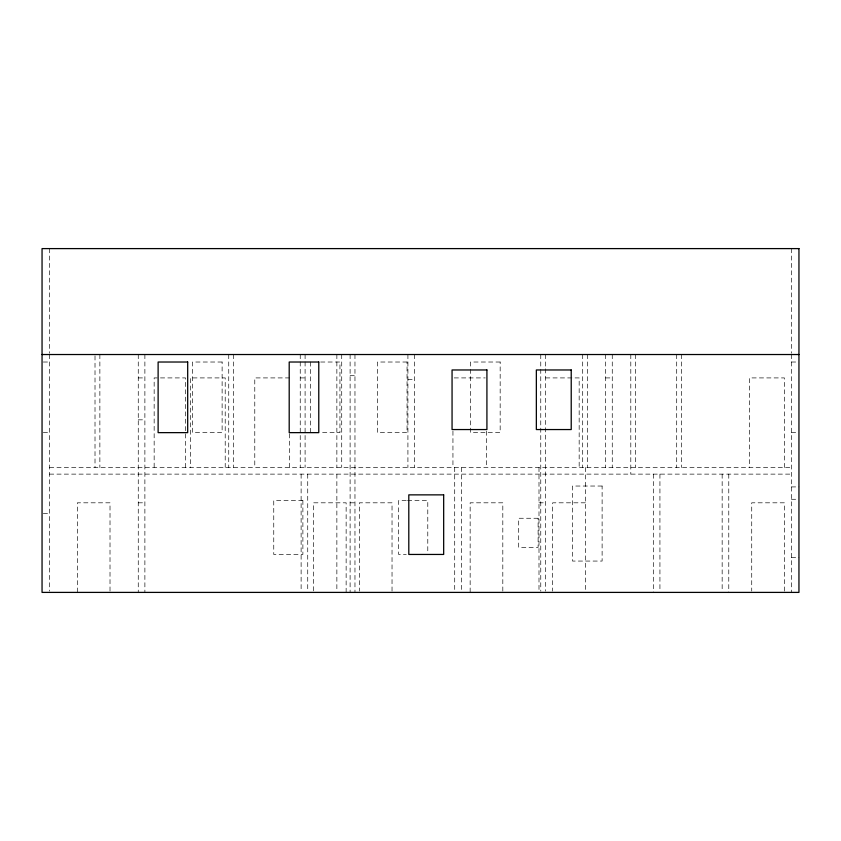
<?xml version="1.0" encoding="UTF-8"?>
<svg xmlns="http://www.w3.org/2000/svg" width="841" height="841" viewBox="0 0 841 841"><rect width="100%" height="100%" fill="white"/><g stroke="black" fill="none" stroke-linecap="round" stroke-linejoin="round"><path stroke-width="0.63" stroke-dasharray="4.21 3.15" d="M43.301 362.019L49.556 362.019M320.673 362.019L339.953 362.019L339.953 432.642L320.673 432.642M791.444 362.019L797.699 362.019M350.108 375.706L354.965 375.706M138.26 377.914L144.883 377.914M289.64 377.914L254.781 377.914L254.781 467.501M300.237 377.914L305.094 377.914M454.224 377.914L485.194 377.914M545.62 377.914L579.165 377.914L579.165 467.501M605.646 377.914L612.259 377.914M407.917 379.68L414.539 379.68M138.26 419.838L144.883 419.838M43.301 432.642L49.556 432.642M791.444 432.642L797.699 432.642M49.556 467.501L791.444 467.501M49.556 474.124L791.444 474.124M791.444 486.918L798.95 486.918M791.444 499.281L797.699 499.281M406.256 500.605L398.655 500.605L398.655 554.45L406.256 554.45M407.517 500.605L427.785 500.605L427.785 553.136M138.26 502.813L144.883 502.813M350.108 502.813L354.965 502.813M538.997 502.813L545.62 502.813M585.336 502.813L552.684 502.813L552.684 591.107M43.301 513.399L49.556 513.399M791.444 557.541L798.95 557.541M791.444 248.6L791.444 353.209M791.444 354.524L791.444 592.4M784.39 467.501L784.39 377.914L749.52 377.914L749.52 467.501M784.39 591.107L784.39 502.813L751.728 502.813L751.728 591.107M728.779 474.124L728.779 592.4M722.156 474.124L722.156 591.107M681.557 354.524L681.557 467.501M676.7 354.524L676.7 467.501M659.933 474.124L659.933 591.107M653.31 474.124L653.31 592.4M635.649 354.524L635.649 467.501M630.803 354.524L630.803 474.124M612.259 354.524L612.259 467.501M605.646 354.524L605.646 467.501M587.544 354.524L587.544 467.501M585.336 467.501L585.336 592.4M582.697 354.524L582.697 467.501M545.62 354.524L545.62 367.654M545.62 368.81L545.62 591.107M540.763 354.524L540.763 591.107M538.997 467.501L538.997 592.4M502.813 591.107L502.813 502.813L470.151 502.813L470.151 592.4M486.476 431.149L486.476 467.501M461.32 467.501L461.32 591.107M454.708 467.501L454.708 591.107M452.942 431.149L452.942 467.501M414.539 354.524L414.539 467.501M407.917 354.524L407.917 467.501M392.032 591.107L392.032 502.813L359.37 502.813L359.37 591.107M354.965 354.524L354.965 592.4M350.108 354.524L350.108 592.4M346.135 592.4L346.135 502.813L313.472 502.813L313.472 592.4M341.719 354.524L341.719 467.501M336.863 354.524L336.863 467.501M336.863 474.124L336.863 591.107M310.382 362.019L310.382 432.642M307.732 474.124L307.732 591.107M305.094 354.524L305.094 467.501M301.12 474.124L301.12 591.107M300.237 354.524L300.237 467.501M289.64 433.746L289.64 467.501M233.588 354.524L233.588 467.501M228.741 354.524L228.741 467.501M225.209 467.501L225.209 377.914L190.339 377.914L190.339 467.501M185.483 467.501L185.483 377.914L154.155 377.914L154.155 467.501M144.883 354.524L144.883 592.4M138.26 354.524L138.26 592.4M110.013 591.107L110.013 502.813L77.361 502.813L77.361 592.4M99.869 354.524L99.869 467.501M95.012 355.838L95.012 467.501M49.556 248.6L49.556 353.209M49.556 354.524L49.556 591.107M222.119 362.019L192.547 362.019L192.547 432.642L222.119 432.642L222.119 362.019M407.044 362.019L377.472 362.019L377.472 432.642L407.044 432.642L407.044 362.019M500.164 362.019L470.592 362.019L470.592 432.642L500.164 432.642L500.164 362.019M602.114 486.035L572.542 486.035L572.542 561.063L602.114 561.063L602.114 486.035M302.886 500.605L273.756 500.605L273.756 554.45L302.886 554.45L302.886 500.605M538.114 518.256L518.697 518.256L518.697 547.386L538.114 547.386L538.114 518.256"/><path stroke-width="1.26" d="M42.05 354.524L798.95 354.524M798.95 248.6L42.05 248.6L42.05 592.4L798.95 592.4L798.95 248.6M187.69 362.019L158.119 362.019L158.119 432.642L187.69 432.642L187.69 362.019M318.771 362.019L289.199 362.019L289.199 432.642L318.771 432.642L318.771 362.019M486.918 369.966L452.059 369.966L452.059 429.551L486.918 429.551L486.918 369.966M571.218 369.966L536.348 369.966L536.348 429.551L571.218 429.551L571.218 369.966M443.67 494.865L408.8 494.865L408.8 554.45L443.67 554.45L443.67 494.865"/></g></svg>
